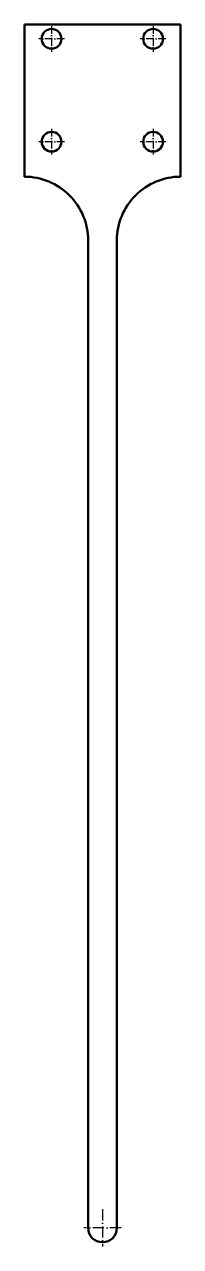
# Model space of a CAD drawing. Extents: x 575 to 614, y 271 to 568.
import ezdxf

# ---------------------------------------------------------------- set-up
doc = ezdxf.new("R2010")
doc.units = 0
doc.linetypes.add('DASHDOT', pattern=[18.5, 12, -3, 0.5, -3])

msp = doc.modelspace()

# ---------------------------------------------------------------- linework, layer by layer
at = {"color": 7, "lineweight": 50}
for p, q in [((575.5, 568.5), (575.5, 531.5)), ((575.5, 568.5), (613.5, 568.5)), ((613.5, 531.5), (613.5, 568.5)), ((591, 516), (591, 276)), ((598, 516), (598, 276))]:
    msp.add_line(p, q, dxfattribs=at)
at = {"color": 7, "linetype": 'DASHDOT', "lineweight": 25, "ltscale": 0.156}
for p, q in [((582.100037, 568.119995), (582.100037, 561.880005)), ((606.799988, 568.119995), (606.799988, 561.880005)), ((585.220032, 565), (578.980042, 565)), ((582.100037, 543.119995), (582.100037, 536.880005)), ((606.799988, 543.119995), (606.799988, 536.880005)), ((585.220032, 540), (578.980042, 540))]:
    msp.add_line(p, q, dxfattribs=at)
at = {"color": 7, "linetype": 'DASHDOT', "lineweight": 25, "ltscale": 0.156001}
for p, q in [((609.920044, 565), (603.679993, 565)), ((609.920044, 540), (603.679993, 540))]:
    msp.add_line(p, q, dxfattribs=at)
at = {"color": 7, "linetype": 'DASHDOT', "lineweight": 25, "ltscale": 0.227499}
for p, q in [((594.5, 280.549988), (594.5, 271.450012)), ((599.049988, 276), (589.950012, 276))]:
    msp.add_line(p, q, dxfattribs=at)
at = {"color": 7, "lineweight": 50}
for centre in [(582.100037, 565), (606.799988, 565), (582.100037, 540), (606.799988, 540)]:
    msp.add_circle(centre, 2.4, dxfattribs=at)
for centre, radius, start, end in [((575.5, 516), 15.5, 0, 90.000003), ((613.5, 516), 15.5, 90.000003, 180.000005), ((594.5, 276), 3.5, 180.000005, 360)]:
    msp.add_arc(centre, radius, start, end, dxfattribs=at)

doc.saveas('drawing.dxf')
